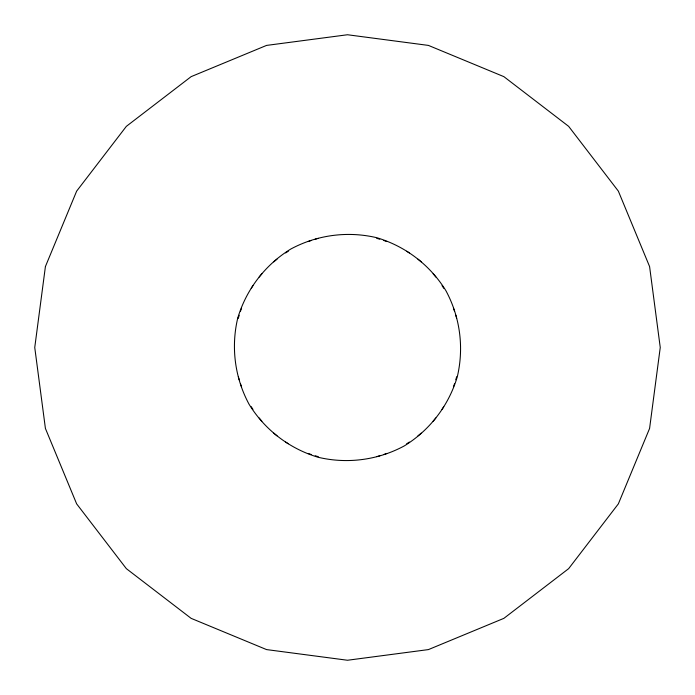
<?xml version="1.0" encoding="UTF-8"?>
<svg xmlns="http://www.w3.org/2000/svg" width="695" height="695" viewBox="0 0 695 695"><rect width="100%" height="100%" fill="white"/><g stroke="black" fill="none" stroke-linecap="round" stroke-linejoin="round"><path stroke-width="1.04" d="M456.65 376.742A112.998 112.998 0 0 1 455.79 379.774M454.513 383.788A112.998 112.998 0 0 1 453.444 386.785M443.749 406.697A112.998 112.998 0 0 1 442.055 409.372M435.834 417.964A112.998 112.998 0 0 1 433.133 421.231M421.231 433.133A112.998 112.998 0 0 1 417.964 435.834M409.372 442.055A112.998 112.998 0 0 1 406.697 443.749M386.785 453.444A112.998 112.998 0 0 1 383.788 454.513M379.774 455.79A112.998 112.998 0 0 1 376.742 456.65M318.258 456.65A112.998 112.998 0 0 1 315.226 455.79M311.212 454.513A112.998 112.998 0 0 1 308.215 453.444M288.303 443.749A112.998 112.998 0 0 1 285.628 442.055M277.036 435.834A112.998 112.998 0 0 1 273.769 433.133M261.867 421.231A112.998 112.998 0 0 1 259.166 417.964M252.945 409.372A112.998 112.998 0 0 1 251.251 406.697M241.556 386.785A112.998 112.998 0 0 1 240.487 383.788M239.21 379.774A112.998 112.998 0 0 1 238.35 376.742M238.35 318.258A112.998 112.998 0 0 1 239.21 315.226M240.487 311.212A112.998 112.998 0 0 1 241.556 308.215M251.251 288.303A112.998 112.998 0 0 1 252.945 285.628M259.166 277.036A112.998 112.998 0 0 1 261.867 273.769M273.769 261.867A112.998 112.998 0 0 1 277.036 259.166M285.628 252.945A112.998 112.998 0 0 1 288.303 251.251M308.215 241.556A112.998 112.998 0 0 1 311.212 240.487M315.226 239.21A112.998 112.998 0 0 1 318.258 238.35M376.742 238.35A112.998 112.998 0 0 1 379.774 239.21M383.788 240.487A112.998 112.998 0 0 1 386.785 241.556M406.697 251.251A112.998 112.998 0 0 1 409.372 252.945M417.964 259.166A112.998 112.998 0 0 1 421.231 261.867M433.133 273.769A112.998 112.998 0 0 1 435.834 277.036M442.055 285.628A112.998 112.998 0 0 1 443.749 288.303M453.444 308.215A112.998 112.998 0 0 1 454.513 311.212M455.79 315.226A112.998 112.998 0 0 1 456.65 318.258M45.41 266.559L34.75 347.5L45.41 428.441L76.65 503.875L126.351 568.649L191.125 618.35L266.559 649.59L347.5 660.25L428.441 649.59L503.875 618.35L568.649 568.649L618.35 503.875L649.59 428.441L660.25 347.5L649.59 266.559L618.35 191.125L568.649 126.351L503.875 76.65L428.441 45.41L347.5 34.75L266.559 45.41L191.125 76.65L126.351 126.351L76.65 191.125L45.41 266.559M237.742 318.093C230.818 347.274 234.858 377.915 249.097 404.316C264.838 429.84 289.355 448.657 318.093 457.258C347.274 464.182 377.915 460.142 404.316 445.903C429.84 430.162 448.657 405.645 457.258 376.907C464.182 347.726 460.142 317.085 445.903 290.684C430.162 265.16 405.645 246.343 376.907 237.742C347.726 230.818 317.085 234.858 290.684 249.097C265.16 264.838 246.343 289.355 237.742 318.093"/></g></svg>
